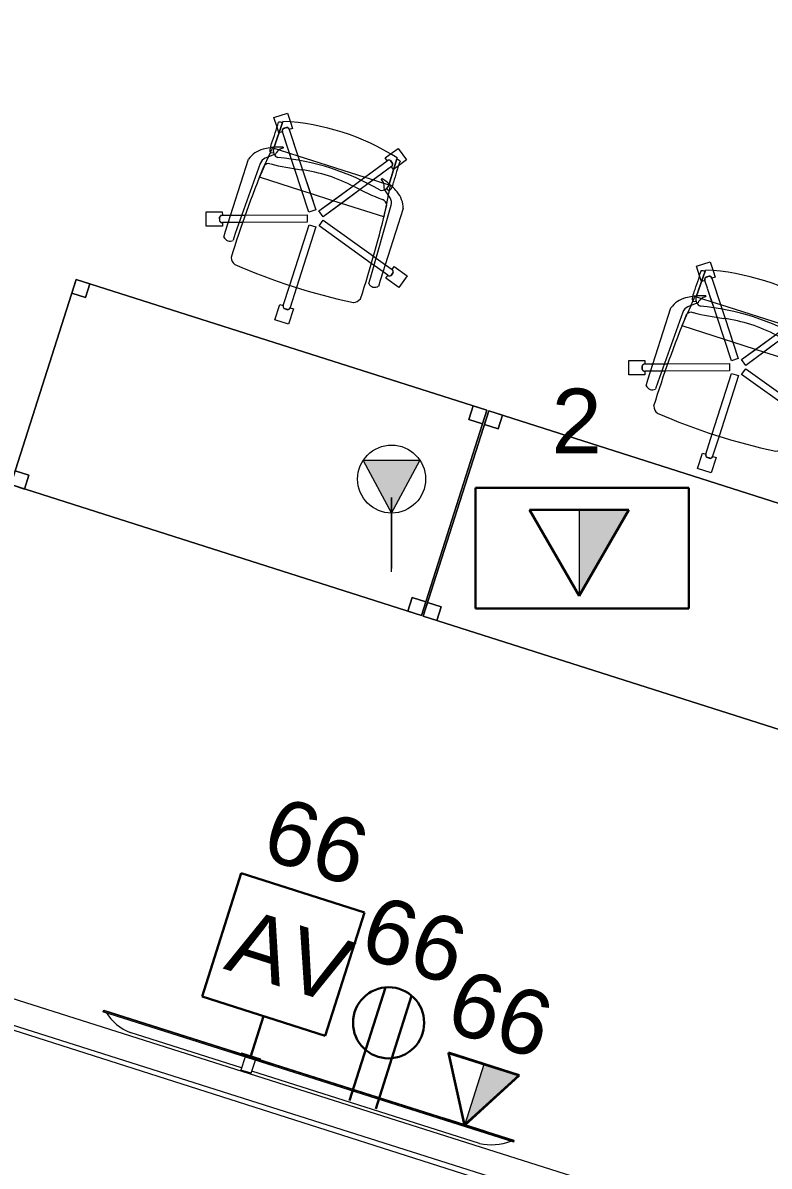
# Model space of a CAD drawing. Header units: inches. Extents: x 385 to 2249, y -1773 to -36.
# Drawn here: x 1003.6 to 1107.5, y -651.1 to -491.9 of the extents above; entities that cross this region are included whole.
import ezdxf

# ---------------------------------------------------------------- set-up
doc = ezdxf.new("R2010")
doc.units = ezdxf.units.IN
doc.header["$MEASUREMENT"] = 0
for name, color, linetype, lineweight in [('A-ANNO-NOTE', 131, 'Continuous', 30), ('A-DETL-THIN', 151, 'Continuous', 9), ('E-ELEC-FIXT', 91, 'Continuous', 9), ('I-FURN', 30, 'Continuous', 9), ('I-WALL', 2, 'Continuous', 13), ('Q-SPCQ', 91, 'Continuous', 13)]:
    doc.layers.add(name, color=color, linetype=linetype, lineweight=lineweight)
doc.styles.add('Swis721 Lt BT', font='swissl.ttf', dxfattribs={"height": 9})

# ---------------------------------------------------------------- blocks, each defined once
blk = doc.blocks.new('A-Flat_Screen_TV - OLED 65B6P 65_-V28-Level 6 POWER _ SIGNAL')
at = {"layer": 'Q-SPCQ', "lineweight": 9}
for p, q in [((-25.5, 1.81), (7.75, 1.81)), ((9.25, 1.81), (25.5, 1.81)), ((-30, 0.19), (30, 0.19)), ((-30, 0.19), (-30, 0)), ((30, 0), (-30, 0)), ((-29.94, 0), (-29.94, -0.06)), ((29.94, -0.06), (29.94, 0)), ((30, 0), (30, 0.19)), ((29.94, -0.06), (-29.94, -0.06))]:
    blk.add_line(p, q, dxfattribs=at)
for centre, start, end in [((-24.9, -5.58), 94.6372, 128.9656), ((24.9, -5.58), 51.0344, 85.3628)]:
    blk.add_arc(centre, 7.41, start, end, dxfattribs=at)
blk = doc.blocks.new('PS - Junction Box _Wall Base_ - AV Box-V147-Level 6 POWER _ SIGNAL')
at = {"layer": 'E-ELEC-FIXT'}
for p, q in [((1034.57, -635.83), (1033.98, -637.68)), ((1034.09, -635.29), (1034.05, -635.41)), ((1034.09, -635.29), (1036.71, -636.12)), ((1035.41, -638.13), (1036, -636.29)), ((1036.67, -636.24), (1036.71, -636.12)), ((1035.41, -638.13), (1033.98, -637.68))]:
    blk.add_line(p, q, dxfattribs=at)
blk = doc.blocks.new('Rectangular Table - Rectangular Table-5809080-Level 6 POWER _ SIGNAL')
at = {"layer": 'I-FURN'}
for p, q in [((-28, 15), (-30, 15)), ((-30, 15), (-30, 13)), ((-30, 13), (-30, 15)), ((-30, 15), (-28, 15)), ((30, 15), (-30, 15)), ((-30, 15), (-30, -15)), ((-30, -15), (-30, 15)), ((-30, 15), (30, 15)), ((-28, 13), (-28, 15)), ((-28, 15), (-28, 13)), ((28, 15), (28, 13)), ((30, 15), (28, 15)), ((28, 15), (30, 15)), ((28, 13), (28, 15)), ((30, 13), (30, 15)), ((30, 15), (30, 13)), ((30, -15), (30, 15)), ((30, 15), (30, -15)), ((-30, 13), (-28, 13)), ((-28, 13), (-30, 13)), ((28, 13), (30, 13)), ((30, 13), (28, 13)), ((-28, -13), (-30, -13)), ((-30, -13), (-30, -15)), ((-30, -15), (-30, -13)), ((-30, -13), (-28, -13)), ((-28, -15), (-28, -13)), ((-28, -13), (-28, -15)), ((30, -13), (28, -13)), ((28, -13), (28, -15)), ((28, -15), (28, -13)), ((28, -13), (30, -13)), ((30, -15), (30, -13)), ((30, -13), (30, -15)), ((-30, -15), (-28, -15)), ((-28, -15), (-30, -15)), ((-30, -15), (30, -15)), ((30, -15), (-30, -15)), ((28, -15), (30, -15)), ((30, -15), (28, -15))]:
    blk.add_line(p, q, dxfattribs=at)
blk = doc.blocks.new('F-Haworth_Chair_X99-Seminar - X99 Advanced Seminar Chair-V180-Level 6 POWER _ SIGNAL')
at = {"layer": 'I-FURN'}
for p, q in [((-1, 15.13), (1, 15.13)), ((-1, 12.88), (-1, 15.13)), ((-1, 15.13), (1, 15.13)), ((-1, 12.88), (-1, 15.13)), ((1, 15.13), (1, 12.88)), ((1, 15.13), (1, 12.88)), ((-0.52, 12.88), (-1, 12.88)), ((-0.52, 12.88), (-1, 12.88)), ((-0.5, 9.91), (-0.5, 12.88)), ((-0.5, 9.91), (-0.5, 12.88)), ((0.26, 13.26), (-0.26, 13.26)), ((0.26, 13.26), (-0.26, 13.26)), ((-0.25, 13.25), (0.25, 13.25)), ((-0.25, 13.25), (0.25, 13.25)), ((0.5, 12.88), (0.5, 9.91)), ((0.5, 12.88), (0.5, 9.91)), ((1, 12.88), (0.52, 12.88)), ((1, 12.88), (0.52, 12.88)), ((-0.5, 1.08), (-0.5, 9.91)), ((-0.5, 1.08), (-0.5, 9.91)), ((0.5, 9.91), (0.5, 1.08)), ((0.5, 9.91), (0.5, 1.08)), ((-14.69, 3.72), (-14.08, 5.62)), ((-14.69, 3.72), (-14.08, 5.62)), ((-14.08, 5.62), (-11.94, 4.93)), ((-14.08, 5.62), (-11.94, 4.93)), ((-11.94, 4.93), (-12.09, 4.47)), ((-11.94, 4.93), (-12.09, 4.47)), ((-11.32, 5.48), (-11.3, 6.32)), ((-11.32, -5.06), (-11.32, 5.48)), ((-9.92, 6.36), (-9.92, 5.36)), ((-9.92, 5.36), (-9.57, -4.97)), ((9.57, -4.97), (9.92, 5.36)), ((9.92, 5.36), (9.92, 6.36)), ((11.3, 6.32), (11.32, 5.48)), ((11.32, 5.48), (11.32, -5.06)), ((11.94, 4.93), (14.08, 5.62)), ((11.94, 4.93), (14.08, 5.62)), ((12.09, 4.47), (11.94, 4.93)), ((12.09, 4.47), (11.94, 4.93)), ((14.08, 5.62), (14.69, 3.72)), ((14.08, 5.62), (14.69, 3.72)), ((-12.55, 3.03), (-14.69, 3.72)), ((-12.55, 3.03), (-14.69, 3.72)), ((-12.53, 4.34), (-12.69, 3.85)), ((-12.53, 4.34), (-12.69, 3.85)), ((-12.68, 3.86), (-12.52, 4.33)), ((-12.68, 3.86), (-12.52, 4.33)), ((-12.4, 3.49), (-12.55, 3.03)), ((-12.4, 3.49), (-12.55, 3.03)), ((-11.32, 3.15), (-12.4, 3.5)), ((-11.32, 3.15), (-12.4, 3.5)), ((-12.09, 4.45), (-11.32, 4.21)), ((-12.09, 4.45), (-11.32, 4.21)), ((-11.32, 4.21), (-9.86, 3.73)), ((-11.32, 4.21), (-9.86, 3.73)), ((-9.86, 3.73), (-9.38, 3.57)), ((-9.86, 3.73), (-9.38, 3.57)), ((-9.38, 3.57), (-0.87, 0.81)), ((-9.38, 3.57), (-0.87, 0.81)), ((0.87, 0.81), (9.38, 3.57)), ((0.87, 0.81), (9.38, 3.57)), ((9.38, 3.57), (9.86, 3.73)), ((9.38, 3.57), (9.86, 3.73)), ((9.86, 3.73), (11.32, 4.21)), ((9.86, 3.73), (11.32, 4.21)), ((11.32, 4.21), (12.09, 4.45)), ((11.32, 4.21), (12.09, 4.45)), ((12.4, 3.5), (11.32, 3.15)), ((12.4, 3.5), (11.32, 3.15)), ((12.55, 3.03), (12.4, 3.49)), ((12.55, 3.03), (12.4, 3.49)), ((12.52, 4.33), (12.68, 3.86)), ((12.52, 4.33), (12.68, 3.86)), ((12.69, 3.85), (12.53, 4.34)), ((12.69, 3.85), (12.53, 4.34)), ((14.69, 3.72), (12.55, 3.03)), ((14.69, 3.72), (12.55, 3.03)), ((-9.83, 2.67), (-11.32, 3.15)), ((-9.83, 2.67), (-11.32, 3.15)), ((-9.38, 2.52), (-9.83, 2.67)), ((-9.38, 2.52), (-9.83, 2.67)), ((-1.18, -0.14), (-9.37, 2.52)), ((-1.18, -0.14), (-9.37, 2.52)), ((9.37, 2.52), (1.18, -0.14)), ((9.37, 2.52), (1.18, -0.14)), ((9.83, 2.67), (9.37, 2.52)), ((9.83, 2.67), (9.37, 2.52)), ((11.32, 3.15), (9.83, 2.67)), ((11.32, 3.15), (9.83, 2.67)), ((-0.87, 0.81), (-1.18, -0.14)), ((-0.87, 0.81), (-1.18, -0.14)), ((0.5, 1.08), (-0.5, 1.08)), ((0.5, 1.08), (-0.5, 1.08)), ((1.18, -0.14), (0.87, 0.81)), ((1.18, -0.14), (0.87, 0.81)), ((-4.79, -5.75), (-1.04, -0.58)), ((-0.23, -1.17), (-3.68, -5.91)), ((-2.89, -3.12), (-1.04, -0.58)), ((-0.23, -1.17), (-1.65, -3.12)), ((-1.04, -0.58), (-0.23, -1.17)), ((-1.04, -0.58), (-0.23, -1.17)), ((0.23, -1.17), (1.04, -0.58)), ((0.23, -1.17), (1.04, -0.58)), ((1.65, -3.12), (0.23, -1.17)), ((3.68, -5.91), (0.23, -1.17)), ((1.04, -0.58), (2.89, -3.12)), ((1.04, -0.58), (4.79, -5.75)), ((-9.07, -3.12), (-2.89, -3.12)), ((-9.07, -3.2), (-9.07, -3.12)), ((-4.79, -5.75), (-2.89, -3.12)), ((-1.65, -3.12), (-3.68, -5.91)), ((-2.89, -3.12), (-1.65, -3.12)), ((-1.65, -3.12), (1.65, -3.12)), ((1.65, -3.12), (2.89, -3.12)), ((3.68, -5.91), (1.65, -3.12)), ((2.89, -3.12), (9.07, -3.12)), ((2.89, -3.12), (4.79, -5.75)), ((9.07, -3.12), (9.07, -3.2)), ((-8.9, -4.8), (-9.07, -3.2)), ((9.07, -3.2), (8.9, -4.8)), ((-9.13, -5.92), (-8.07, -6.77)), ((-8.88, -4.99), (-8.89, -4.91)), ((-8.75, -6.22), (-8.88, -4.99)), ((-8.68, -6.87), (-8.75, -6.22)), ((-5.57, -6.82), (-4.79, -5.75)), ((-5.57, -6.82), (-4.79, -5.75)), ((-3.68, -5.91), (-4.47, -7.01)), ((-3.68, -5.91), (-4.47, -7.01)), ((4.47, -7.01), (3.68, -5.91)), ((4.47, -7.01), (3.68, -5.91)), ((4.79, -5.75), (5.57, -6.82)), ((4.79, -5.75), (5.57, -6.82)), ((8.07, -6.77), (9.13, -5.92)), ((8.74, -6.26), (8.68, -6.87)), ((8.88, -4.99), (8.75, -6.22)), ((8.89, -4.91), (8.88, -4.99)), ((-8.62, -7.42), (-8.68, -6.87)), ((-8.6, -7.6), (-8.62, -7.43)), ((-8.61, -6.81), (-8.23, -6.95)), ((-8.49, -7.6), (-8.56, -7.6)), ((-8.42, -7.57), (-8.34, -11.37)), ((-8.34, -11.52), (-8.42, -7.57)), ((-7.65, -7.6), (-8.4, -7.6)), ((-8.07, -6.77), (-7.95, -6.87)), ((-7.97, -10.12), (-5.57, -6.82)), ((-7.97, -10.12), (-6.14, -7.6)), ((-6.14, -7.6), (-7.65, -7.6)), ((-4.47, -7.01), (-7.16, -10.71)), ((-4.9, -7.6), (-7.16, -10.71)), ((-6.14, -7.6), (-5.57, -6.82)), ((-4.9, -7.6), (-6.14, -7.6)), ((-4.47, -7.01), (-4.9, -7.6)), ((4.9, -7.6), (-4.9, -7.6)), ((4.9, -7.6), (4.47, -7.01)), ((7.16, -10.71), (4.47, -7.01)), ((6.14, -7.6), (4.9, -7.6)), ((7.16, -10.71), (4.9, -7.6)), ((5.57, -6.82), (6.14, -7.6)), ((5.57, -6.82), (7.27, -9.15)), ((7.65, -7.6), (6.14, -7.6)), ((6.14, -7.6), (7.27, -9.15)), ((8.4, -7.6), (7.65, -7.6)), ((7.95, -6.87), (8.07, -6.77)), ((8.23, -6.95), (8.61, -6.81)), ((8.34, -11.37), (8.42, -7.57)), ((8.42, -7.57), (8.34, -11.52)), ((8.56, -7.6), (8.49, -7.6)), ((8.62, -7.43), (8.6, -7.6)), ((8.68, -6.91), (8.62, -7.42)), ((-7.18, -7.99), (-7.21, -8.13)), ((7.21, -8.13), (7.18, -7.99)), ((7.29, -9.19), (7.97, -10.12)), ((7.29, -9.19), (7.97, -10.12)), ((-9.7, -11.65), (-8.88, -10.52)), ((-9.7, -11.65), (-8.88, -10.52)), ((-8.88, -10.52), (-8.38, -9.83)), ((-8.88, -10.52), (-8.38, -9.83)), ((-8.38, -9.83), (-7.99, -10.11)), ((-8.38, -9.83), (-7.99, -10.11)), ((-8, -10.58), (-7.59, -10.88)), ((-8, -10.58), (-7.59, -10.88)), ((-7.59, -10.87), (-7.99, -10.57)), ((-7.59, -10.87), (-7.99, -10.57)), ((-6.76, -11), (-7.29, -11.74)), ((-6.76, -11), (-7.29, -11.74)), ((-7.15, -10.72), (-6.76, -11)), ((-7.15, -10.72), (-6.76, -11)), ((6.76, -11), (7.15, -10.72)), ((6.76, -11), (7.15, -10.72)), ((7.29, -11.74), (6.76, -11)), ((7.29, -11.74), (6.76, -11)), ((7.99, -10.57), (7.59, -10.87)), ((7.99, -10.57), (7.59, -10.87)), ((7.59, -10.88), (8, -10.58)), ((7.59, -10.88), (8, -10.58)), ((7.99, -10.11), (8.38, -9.83)), ((7.99, -10.11), (8.38, -9.83)), ((8.38, -9.83), (8.88, -10.52)), ((8.38, -9.83), (8.88, -10.52)), ((8.88, -10.52), (9.7, -11.65)), ((8.88, -10.52), (9.7, -11.65)), ((-8.08, -12.82), (-9.7, -11.65)), ((-8.08, -12.82), (-9.7, -11.65)), ((-7.29, -11.74), (-8.08, -12.82)), ((-7.29, -11.74), (-8.08, -12.82)), ((8.08, -12.82), (7.29, -11.74)), ((8.08, -12.82), (7.29, -11.74)), ((9.7, -11.65), (8.08, -12.82)), ((9.7, -11.65), (8.08, -12.82))]:
    blk.add_line(p, q, dxfattribs=at)
for centre, radius, start, end in [((-0.11, 12.88), 0.407, 111.1651, 180.8349), ((-0.11, 12.88), 0.407, 111.1651, 180.8349), ((-0.09, 12.88), 0.406, 112.6199, 180), ((-0.09, 12.88), 0.406, 166.524, 180), ((-0.09, 12.88), 0.406, 126.0959, 166.524), ((-0.09, 12.88), 0.406, 112.6199, 126.0959), ((0.09, 12.88), 0.406, 53.9041, 67.3801), ((0.09, 12.88), 0.406, 0, 67.3801), ((0.11, 12.88), 0.407, 359.1651, 68.8349), ((0.11, 12.88), 0.407, 359.1651, 68.8349), ((0.09, 12.88), 0.406, 13.476, 53.9041), ((0.09, 12.88), 0.406, 10.4655, 13.476), ((0.09, 12.88), 0.406, 0, 10.4655), ((0, -75.01), 84.96, 84.1475, 95.8525), ((-8.21, 8.28), 1.31, 110.0433, 159.9567), ((144.06, 7.32), 153.52, 179.4749, 184.5213), ((8.21, 8.28), 1.31, 20.0433, 69.9567), ((-144.06, 7.32), 153.52, 355.4787, 0.5251), ((-10.58, 5.68), 0.956, 45.8901, 138.1099), ((10.58, 5.68), 0.956, 41.8901, 134.1099), ((-12.28, 3.88), 0.407, 183.1651, 252.8349), ((-12.28, 3.88), 0.407, 183.1651, 252.8349), ((-12.27, 3.89), 0.406, 184.6199, 198.0959), ((-12.27, 3.89), 0.406, 184.6199, 252), ((-12.27, 3.89), 0.406, 198.0959, 238.524), ((-12.22, 4.09), 0.407, 71.1651, 140.8349), ((-12.22, 4.09), 0.407, 71.1651, 140.8349), ((-12.22, 4.07), 0.406, 85.476, 139.3801), ((-12.22, 4.07), 0.406, 72, 139.3801), ((-12.27, 3.89), 0.406, 238.524, 252), ((-12.22, 4.07), 0.406, 72, 85.476), ((12.22, 4.09), 0.407, 39.1651, 108.8349), ((12.22, 4.09), 0.407, 39.1651, 108.8349), ((12.22, 4.07), 0.406, 81.0479, 108), ((12.22, 4.07), 0.406, 40.6199, 108), ((12.22, 4.07), 0.406, 40.6199, 81.0479), ((12.27, 3.89), 0.406, 288, 355.3801), ((12.28, 3.88), 0.407, 287.1651, 356.8349), ((12.28, 3.88), 0.407, 287.1651, 356.8349), ((12.27, 3.89), 0.406, 288, 341.9041), ((12.27, 3.89), 0.406, 341.9041, 355.3801), ((-7.87, -3.92), 3.63, 198.1789, 238.0478), ((-8.18, -4.9), 1.39, 182.8013, 227.1078), ((-8.24, -4.59), 0.763, 194.2338, 275.7662), ((-11.32, -48.08), 42.84, 79.9767, 85.7699), ((0, 15.97), 22.19, 259.9767, 280.0233), ((11.32, -48.08), 42.84, 94.2301, 100.0233), ((8.24, -4.59), 0.763, 264.2338, 345.7662), ((8.18, -4.9), 1.39, 312.8922, 357.1987), ((7.87, -3.92), 3.63, 301.9522, 341.8211), ((-4.71, 1.15), 9.61, 238.0478, 243.9964), ((-5.2, -7.86), 3.74, 170.0936, 184.0143), ((-4.71, 1.15), 9.61, 243.9964, 246.4906), ((-8.28, -7.33), 0.613, 122.5427, 170.0936), ((-4.71, 1.15), 9.61, 246.6393, 247.073), ((-7.37, -7.55), 1.05, 95.9554, 181.1786), ((-7.37, -7.55), 1.05, 145.2002, 181.1786), ((-4.71, 1.15), 9.61, 247.2631, 254.9334), ((-6.55, -6.76), 1.38, 185.0878, 212.4248), ((-6.55, -6.76), 1.38, 214.0187, 242.9497), ((0, 26.49), 33.83, 257.2285, 282.7715), ((6.55, -6.76), 1.38, 297.0503, 325.9813), ((4.71, 1.15), 9.61, 285.0666, 292.7369), ((7.37, -7.55), 1.05, 358.8214, 84.0446), ((6.55, -6.76), 1.38, 327.5752, 354.9122), ((7.37, -7.55), 1.05, 358.8214, 34.7998), ((4.71, 1.15), 9.61, 292.927, 293.3607), ((4.71, 1.15), 9.61, 293.5094, 296.0036), ((8.28, -7.33), 0.613, 9.9064, 57.4573), ((5.2, -7.86), 3.74, 355.9857, 9.9064), ((4.71, 1.15), 9.61, 296.0036, 301.9522), ((-36.06, -10.03), 27.2, 357.4882, 4.0143), ((36.06, -10.03), 27.2, 175.9857, 182.5118), ((-7.66, -10.36), 0.407, 143.1651, 212.8349), ((-7.66, -10.36), 0.407, 157.0991, 184.967), ((-7.66, -10.36), 0.407, 184.967, 212.8349), ((-7.64, -10.36), 0.406, 144, 211.3801), ((-7.64, -10.36), 0.406, 144, 211.3801), ((-7.66, -10.36), 0.407, 143.1651, 157.0991), ((-7.49, -10.47), 0.406, 256.6199, 324), ((-7.48, -10.49), 0.407, 255.1651, 324.8349), ((-7.49, -10.47), 0.406, 256.6199, 297.0479), ((-7.48, -10.49), 0.407, 255.1651, 269.0991), ((-7.48, -10.49), 0.407, 269.0991, 283.033), ((-7.48, -10.49), 0.407, 283.033, 296.967), ((-7.49, -10.47), 0.406, 297.0479, 310.524), ((-7.48, -10.49), 0.407, 296.967, 310.9009), ((-7.49, -10.47), 0.406, 310.524, 324), ((-7.48, -10.49), 0.407, 310.9009, 324.8349), ((7.48, -10.49), 0.407, 215.1651, 229.0991), ((7.48, -10.49), 0.407, 215.1651, 284.8349), ((7.49, -10.47), 0.406, 216, 256.4281), ((7.49, -10.47), 0.406, 216, 283.3801), ((7.48, -10.49), 0.407, 229.0991, 243.033), ((7.48, -10.49), 0.407, 243.033, 256.967), ((7.48, -10.49), 0.407, 256.967, 270.9009), ((7.49, -10.47), 0.406, 256.4281, 269.9041), ((7.49, -10.47), 0.406, 269.9041, 283.3801), ((7.48, -10.49), 0.407, 270.9009, 284.8349), ((7.64, -10.36), 0.406, 328.6199, 36), ((7.64, -10.36), 0.406, 328.6199, 36), ((7.66, -10.36), 0.407, 8.967, 36.8349), ((7.66, -10.36), 0.407, 327.1651, 36.8349), ((7.66, -10.36), 0.407, 327.1651, 341.0991), ((7.66, -10.36), 0.407, 341.0991, 355.033), ((7.66, -10.36), 0.407, 355.033, 8.967), ((0, 20.73), 33.17, 254.4478, 255.4234), ((0, 20.29), 32.89, 255.304, 284.6925), ((0, 20.73), 33.17, 284.5766, 285.5522)]:
    blk.add_arc(centre, radius, start, end, dxfattribs=at)
blk = doc.blocks.new('F-Haworth_Chair_X99-Seminar - X99 Advanced Seminar Chair-V181-Level 6 POWER _ SIGNAL')
at = {"layer": 'I-FURN'}
for p, q in [((-1, 15.13), (1, 15.13)), ((-1, 12.88), (-1, 15.13)), ((-1, 15.13), (1, 15.13)), ((-1, 12.88), (-1, 15.13)), ((1, 15.13), (1, 12.88)), ((1, 15.13), (1, 12.88)), ((-0.52, 12.88), (-1, 12.88)), ((-0.52, 12.88), (-1, 12.88)), ((-0.5, 9.91), (-0.5, 12.88)), ((-0.5, 9.91), (-0.5, 12.88)), ((0.26, 13.26), (-0.26, 13.26)), ((0.26, 13.26), (-0.26, 13.26)), ((-0.25, 13.25), (0.25, 13.25)), ((-0.25, 13.25), (0.25, 13.25)), ((0.5, 12.88), (0.5, 9.91)), ((0.5, 12.88), (0.5, 9.91)), ((1, 12.88), (0.52, 12.88)), ((1, 12.88), (0.52, 12.88)), ((-0.5, 1.08), (-0.5, 9.91)), ((-0.5, 1.08), (-0.5, 9.91)), ((0.5, 9.91), (0.5, 1.08)), ((0.5, 9.91), (0.5, 1.08)), ((-14.69, 3.72), (-14.08, 5.62)), ((-14.69, 3.72), (-14.08, 5.62)), ((-14.08, 5.62), (-11.94, 4.93)), ((-14.08, 5.62), (-11.94, 4.93)), ((-11.94, 4.93), (-12.09, 4.47)), ((-11.94, 4.93), (-12.09, 4.47)), ((-11.32, 5.48), (-11.3, 6.32)), ((-11.32, -5.06), (-11.32, 5.48)), ((-9.92, 6.36), (-9.92, 5.36)), ((-9.92, 5.36), (-9.57, -4.97)), ((9.57, -4.97), (9.92, 5.36)), ((9.92, 5.36), (9.92, 6.36)), ((11.3, 6.32), (11.32, 5.48)), ((11.32, 5.48), (11.32, -5.06)), ((11.94, 4.93), (14.08, 5.62)), ((11.94, 4.93), (14.08, 5.62)), ((12.09, 4.47), (11.94, 4.93)), ((12.09, 4.47), (11.94, 4.93)), ((14.08, 5.62), (14.69, 3.72)), ((14.08, 5.62), (14.69, 3.72)), ((-12.55, 3.03), (-14.69, 3.72)), ((-12.55, 3.03), (-14.69, 3.72)), ((-12.53, 4.34), (-12.69, 3.85)), ((-12.53, 4.34), (-12.69, 3.85)), ((-12.68, 3.86), (-12.52, 4.33)), ((-12.68, 3.86), (-12.52, 4.33)), ((-12.4, 3.49), (-12.55, 3.03)), ((-12.4, 3.49), (-12.55, 3.03)), ((-11.32, 3.15), (-12.4, 3.5)), ((-11.32, 3.15), (-12.4, 3.5)), ((-12.09, 4.45), (-11.32, 4.21)), ((-12.09, 4.45), (-11.32, 4.21)), ((-11.32, 4.21), (-9.86, 3.73)), ((-11.32, 4.21), (-9.86, 3.73)), ((-9.86, 3.73), (-9.38, 3.57)), ((-9.86, 3.73), (-9.38, 3.57)), ((-9.38, 3.57), (-0.87, 0.81)), ((-9.38, 3.57), (-0.87, 0.81)), ((0.87, 0.81), (9.38, 3.57)), ((0.87, 0.81), (9.38, 3.57)), ((9.38, 3.57), (9.86, 3.73)), ((9.38, 3.57), (9.86, 3.73)), ((9.86, 3.73), (11.32, 4.21)), ((9.86, 3.73), (11.32, 4.21)), ((11.32, 4.21), (12.09, 4.45)), ((11.32, 4.21), (12.09, 4.45)), ((12.4, 3.5), (11.32, 3.15)), ((12.4, 3.5), (11.32, 3.15)), ((12.55, 3.03), (12.4, 3.49)), ((12.55, 3.03), (12.4, 3.49)), ((12.52, 4.33), (12.68, 3.86)), ((12.52, 4.33), (12.68, 3.86)), ((12.69, 3.85), (12.53, 4.34)), ((12.69, 3.85), (12.53, 4.34)), ((14.69, 3.72), (12.55, 3.03)), ((14.69, 3.72), (12.55, 3.03)), ((-9.83, 2.67), (-11.32, 3.15)), ((-9.83, 2.67), (-11.32, 3.15)), ((-9.37, 2.52), (-9.83, 2.67)), ((-9.37, 2.52), (-9.83, 2.67)), ((-1.18, -0.14), (-9.37, 2.52)), ((-1.18, -0.14), (-9.37, 2.52)), ((9.37, 2.52), (1.18, -0.14)), ((9.37, 2.52), (1.18, -0.14)), ((9.83, 2.67), (9.37, 2.52)), ((9.83, 2.67), (9.37, 2.52)), ((11.32, 3.15), (9.83, 2.67)), ((11.32, 3.15), (9.83, 2.67)), ((-0.87, 0.81), (-1.18, -0.14)), ((-0.87, 0.81), (-1.18, -0.14)), ((0.5, 1.08), (-0.5, 1.08)), ((0.5, 1.08), (-0.5, 1.08)), ((1.18, -0.14), (0.87, 0.81)), ((1.18, -0.14), (0.87, 0.81)), ((-4.79, -5.75), (-1.04, -0.58)), ((-0.23, -1.17), (-3.68, -5.91)), ((-2.89, -3.12), (-1.04, -0.58)), ((-0.23, -1.17), (-1.65, -3.12)), ((-1.04, -0.58), (-0.23, -1.17)), ((-1.04, -0.58), (-0.23, -1.17)), ((0.23, -1.17), (1.04, -0.58)), ((0.23, -1.17), (1.04, -0.58)), ((1.65, -3.12), (0.23, -1.17)), ((3.68, -5.91), (0.23, -1.17)), ((1.04, -0.58), (2.89, -3.12)), ((1.04, -0.58), (4.79, -5.75)), ((-9.07, -3.12), (-2.89, -3.12)), ((-9.07, -3.2), (-9.07, -3.12)), ((-4.79, -5.75), (-2.89, -3.12)), ((-1.65, -3.12), (-3.68, -5.91)), ((-2.89, -3.12), (-1.65, -3.12)), ((-1.65, -3.12), (1.65, -3.12)), ((1.65, -3.12), (2.89, -3.12)), ((3.68, -5.91), (1.65, -3.12)), ((2.89, -3.12), (9.07, -3.12)), ((2.89, -3.12), (4.79, -5.75)), ((9.07, -3.12), (9.07, -3.2)), ((-8.9, -4.8), (-9.07, -3.2)), ((9.07, -3.2), (8.9, -4.8)), ((-9.13, -5.92), (-8.07, -6.77)), ((-8.88, -4.99), (-8.89, -4.91)), ((-8.75, -6.22), (-8.88, -4.99)), ((-8.68, -6.87), (-8.75, -6.22)), ((-5.57, -6.82), (-4.79, -5.75)), ((-5.57, -6.82), (-4.79, -5.75)), ((-3.68, -5.91), (-4.47, -7.01)), ((-3.68, -5.91), (-4.47, -7.01)), ((4.47, -7.01), (3.68, -5.91)), ((4.47, -7.01), (3.68, -5.91)), ((4.79, -5.75), (5.57, -6.82)), ((4.79, -5.75), (5.57, -6.82)), ((8.07, -6.77), (9.13, -5.92)), ((8.75, -6.22), (8.68, -6.87)), ((8.88, -4.99), (8.75, -6.22)), ((8.89, -4.91), (8.88, -4.99)), ((-8.62, -7.42), (-8.68, -6.87)), ((-8.6, -7.6), (-8.62, -7.43)), ((-8.61, -6.81), (-8.23, -6.95)), ((-8.49, -7.6), (-8.56, -7.6)), ((-8.42, -7.57), (-8.34, -11.37)), ((-8.34, -11.52), (-8.42, -7.57)), ((-7.65, -7.6), (-8.4, -7.6)), ((-8.07, -6.77), (-7.95, -6.87)), ((-7.97, -10.12), (-5.57, -6.82)), ((-7.97, -10.12), (-6.14, -7.6)), ((-6.14, -7.6), (-7.63, -7.6)), ((-4.47, -7.01), (-7.16, -10.71)), ((-4.9, -7.6), (-7.16, -10.71)), ((-6.14, -7.6), (-5.57, -6.82)), ((-4.9, -7.6), (-6.14, -7.6)), ((-4.47, -7.01), (-4.9, -7.6)), ((4.89, -7.6), (-4.9, -7.6)), ((4.9, -7.6), (4.47, -7.01)), ((7.16, -10.71), (4.47, -7.01)), ((6.14, -7.6), (4.9, -7.6)), ((7.16, -10.71), (4.9, -7.6)), ((5.57, -6.82), (6.14, -7.6)), ((5.57, -6.82), (7.97, -10.12)), ((7.65, -7.6), (6.14, -7.6)), ((6.14, -7.6), (7.97, -10.12)), ((8.4, -7.6), (7.65, -7.6)), ((7.95, -6.87), (8.07, -6.77)), ((8.23, -6.95), (8.61, -6.81)), ((8.34, -11.37), (8.42, -7.57)), ((8.42, -7.57), (8.34, -11.52)), ((8.56, -7.6), (8.49, -7.6)), ((8.62, -7.43), (8.6, -7.6)), ((8.68, -6.91), (8.62, -7.42)), ((-7.18, -7.99), (-7.21, -8.13)), ((7.21, -8.13), (7.18, -7.99)), ((-9.7, -11.65), (-8.88, -10.52)), ((-9.7, -11.65), (-8.88, -10.52)), ((-8.88, -10.52), (-8.38, -9.83)), ((-8.88, -10.52), (-8.38, -9.83)), ((-8.38, -9.83), (-7.99, -10.11)), ((-8.38, -9.83), (-7.99, -10.11)), ((-8, -10.58), (-7.59, -10.88)), ((-8, -10.58), (-7.59, -10.88)), ((-7.59, -10.87), (-7.99, -10.57)), ((-7.59, -10.87), (-7.99, -10.57)), ((-6.76, -11), (-7.29, -11.74)), ((-6.76, -11), (-7.29, -11.74)), ((-7.15, -10.72), (-6.76, -11)), ((-7.15, -10.72), (-6.76, -11)), ((6.76, -11), (7.15, -10.72)), ((6.76, -11), (7.15, -10.72)), ((7.29, -11.74), (6.76, -11)), ((7.29, -11.74), (6.76, -11)), ((7.99, -10.57), (7.59, -10.87)), ((7.99, -10.57), (7.59, -10.87)), ((7.59, -10.88), (8, -10.58)), ((7.59, -10.88), (8, -10.58)), ((7.99, -10.11), (8.38, -9.83)), ((7.99, -10.11), (8.38, -9.83)), ((8.38, -9.83), (8.88, -10.52)), ((8.38, -9.83), (8.88, -10.52)), ((8.88, -10.52), (9.7, -11.65)), ((8.88, -10.52), (9.7, -11.65)), ((-8.08, -12.82), (-9.7, -11.65)), ((-8.08, -12.82), (-9.7, -11.65)), ((-7.29, -11.74), (-8.08, -12.82)), ((-7.29, -11.74), (-8.08, -12.82)), ((8.08, -12.82), (7.29, -11.74)), ((8.08, -12.82), (7.29, -11.74)), ((9.7, -11.65), (8.08, -12.82)), ((9.7, -11.65), (8.08, -12.82))]:
    blk.add_line(p, q, dxfattribs=at)
for centre, radius, start, end in [((-0.11, 12.88), 0.407, 111.1651, 180.8349), ((-0.11, 12.88), 0.407, 111.1651, 180.8349), ((-0.09, 12.88), 0.406, 112.6199, 180), ((-0.09, 12.88), 0.406, 166.524, 180), ((-0.09, 12.88), 0.406, 126.0959, 166.524), ((-0.09, 12.88), 0.406, 112.6199, 126.0959), ((0.09, 12.88), 0.406, 53.9041, 67.3801), ((0.09, 12.88), 0.406, 0, 67.3801), ((0.11, 12.88), 0.407, 359.1651, 68.8349), ((0.11, 12.88), 0.407, 359.1651, 68.8349), ((0.09, 12.88), 0.406, 0, 53.9041), ((0, -75.01), 84.96, 84.1475, 95.8525), ((-8.21, 8.28), 1.31, 110.0433, 159.9567), ((144.06, 7.32), 153.52, 179.4749, 184.5213), ((8.21, 8.28), 1.31, 20.0433, 69.9567), ((-144.06, 7.32), 153.52, 355.4787, 0.5251), ((-10.58, 5.68), 0.956, 45.8901, 138.1099), ((10.58, 5.68), 0.956, 41.8901, 134.1099), ((-12.28, 3.88), 0.407, 183.1651, 252.8349), ((-12.28, 3.88), 0.407, 183.1651, 252.8349), ((-12.27, 3.89), 0.406, 184.6199, 198.0959), ((-12.27, 3.89), 0.406, 184.6199, 252), ((-12.27, 3.89), 0.406, 198.0959, 238.524), ((-12.22, 4.09), 0.407, 71.1651, 140.8349), ((-12.22, 4.09), 0.407, 71.1651, 140.8349), ((-12.22, 4.07), 0.406, 85.476, 139.3801), ((-12.22, 4.07), 0.406, 72, 139.3801), ((-12.27, 3.89), 0.406, 238.524, 252), ((-12.22, 4.07), 0.406, 72, 85.476), ((12.22, 4.09), 0.407, 94.9009, 108.8349), ((12.22, 4.09), 0.407, 39.1651, 108.8349), ((12.22, 4.07), 0.406, 94.524, 108), ((12.22, 4.07), 0.406, 40.6199, 108), ((12.22, 4.09), 0.407, 94.3371, 94.9009), ((12.22, 4.07), 0.406, 93.4589, 94.524), ((12.22, 4.09), 0.407, 39.1651, 94.3371), ((12.22, 4.07), 0.406, 81.0479, 93.4589), ((12.22, 4.07), 0.406, 40.6199, 81.0479), ((12.27, 3.89), 0.406, 288, 355.3801), ((12.28, 3.88), 0.407, 287.1651, 356.8349), ((12.27, 3.89), 0.406, 288, 341.9041), ((12.28, 3.88), 0.407, 287.1651, 300.8494), ((12.28, 3.88), 0.407, 301.0991, 356.8349), ((12.28, 3.88), 0.407, 300.8494, 301.0991), ((12.27, 3.89), 0.406, 341.9041, 355.3801), ((-7.87, -3.92), 3.63, 198.1789, 238.0478), ((-8.18, -4.9), 1.39, 182.8013, 227.1078), ((-8.24, -4.59), 0.763, 194.2338, 275.7662), ((-11.32, -48.08), 42.84, 79.9767, 85.7699), ((0, 15.97), 22.19, 259.9767, 280.0233), ((11.32, -48.08), 42.84, 94.2301, 100.0233), ((8.24, -4.59), 0.763, 264.2338, 345.7662), ((8.18, -4.9), 1.39, 312.8922, 357.1987), ((7.87, -3.92), 3.63, 301.9522, 341.8211), ((-4.71, 1.15), 9.61, 238.0478, 243.9964), ((-5.2, -7.86), 3.74, 170.0936, 184.0143), ((-4.71, 1.15), 9.61, 243.9964, 246.4906), ((-8.28, -7.33), 0.613, 122.5427, 170.0936), ((-4.71, 1.15), 9.61, 246.6393, 247.073), ((-7.37, -7.55), 1.05, 95.9554, 181.1786), ((-7.37, -7.55), 1.05, 145.2002, 181.1786), ((-4.71, 1.15), 9.61, 247.2631, 254.9334), ((-6.55, -6.76), 1.38, 185.0878, 212.4248), ((-6.55, -6.76), 1.38, 214.0187, 242.9497), ((0, 26.49), 33.83, 257.2285, 282.7715), ((6.55, -6.76), 1.38, 297.0503, 325.9813), ((4.71, 1.15), 9.61, 285.0666, 292.7369), ((7.37, -7.55), 1.05, 358.8214, 84.0446), ((6.55, -6.76), 1.38, 327.5752, 354.9122), ((7.37, -7.55), 1.05, 358.8214, 34.7998), ((4.71, 1.15), 9.61, 292.927, 293.3607), ((4.71, 1.15), 9.61, 293.5094, 296.0036), ((8.28, -7.33), 0.613, 9.9064, 57.4573), ((5.2, -7.86), 3.74, 355.9857, 9.9064), ((4.71, 1.15), 9.61, 296.0036, 301.9522), ((-36.06, -10.03), 27.2, 357.4882, 4.0143), ((36.06, -10.03), 27.2, 175.9857, 182.5118), ((-7.66, -10.36), 0.407, 143.1651, 212.8349), ((-7.66, -10.36), 0.407, 171.033, 184.967), ((-7.66, -10.36), 0.407, 184.967, 198.9009), ((-7.66, -10.36), 0.407, 157.0991, 171.033), ((-7.64, -10.36), 0.406, 144, 211.3801), ((-7.64, -10.36), 0.406, 144, 211.3801), ((-7.66, -10.36), 0.407, 198.9009, 212.8349), ((-7.66, -10.36), 0.407, 143.1651, 157.0991), ((-7.49, -10.47), 0.406, 256.6199, 324), ((-7.48, -10.49), 0.407, 255.1651, 324.8349), ((-7.49, -10.47), 0.406, 256.6199, 297.0479), ((-7.48, -10.49), 0.407, 255.1651, 269.0991), ((-7.48, -10.49), 0.407, 269.0991, 296.967), ((-7.49, -10.47), 0.406, 297.0479, 324), ((-7.48, -10.49), 0.407, 296.967, 310.9009), ((-7.48, -10.49), 0.407, 310.9009, 324.8349), ((7.48, -10.49), 0.407, 215.1651, 229.0991), ((7.48, -10.49), 0.407, 215.1651, 284.8349), ((7.49, -10.47), 0.406, 216, 256.4281), ((7.49, -10.47), 0.406, 216, 283.3801), ((7.48, -10.49), 0.407, 229.0991, 243.033), ((7.48, -10.49), 0.407, 243.033, 256.967), ((7.48, -10.49), 0.407, 256.967, 270.9009), ((7.49, -10.47), 0.406, 256.4281, 269.9041), ((7.49, -10.47), 0.406, 269.9041, 283.3801), ((7.48, -10.49), 0.407, 270.9009, 284.8349), ((7.64, -10.36), 0.406, 328.6199, 36), ((7.64, -10.36), 0.406, 328.6199, 36), ((7.66, -10.36), 0.407, 22.9009, 36.8349), ((7.66, -10.36), 0.407, 327.1651, 36.8349), ((7.66, -10.36), 0.407, 327.1651, 341.0991), ((7.66, -10.36), 0.407, 8.967, 22.9009), ((7.66, -10.36), 0.407, 341.0991, 355.033), ((7.66, -10.36), 0.407, 355.033, 8.967), ((0, 20.73), 33.17, 254.4478, 255.4234), ((0, 20.29), 32.89, 255.304, 284.6925), ((0, 20.73), 33.17, 284.5766, 285.5522)]:
    blk.add_arc(centre, radius, start, end, dxfattribs=at)

msp = doc.modelspace()

# ---------------------------------------------------------------- hatches: boundary and pattern name
at = {"layer": 'A-ANNO-NOTE', "lineweight": 9}
for points in [[(1054.97, -560.14), (1058.92, -552.82), (1051.02, -552.82)], [(1081.08, -571.67), (1088.01, -559.67), (1081.08, -559.67)], [(1065.11, -645.4), (1072.73, -638.45), (1067.81, -636.89)]]:
    msp.add_hatch(color=256, dxfattribs=at).paths.add_polyline_path(points, flags=0)

# ---------------------------------------------------------------- linework, layer by layer
for p, q in [((1058.92, -552.82), (1051.02, -552.82)), ((1051.02, -552.82), (1054.97, -560.14)), ((1054.97, -560.14), (1058.92, -552.82)), ((1054.97, -557.94), (1054.97, -567.85)), ((1054.97, -557.94), (1054.97, -563.12)), ((1054.97, -568.32), (1054.97, -557.94)), ((1081.08, -559.67), (1081.08, -571.67)), ((1081.08, -571.67), (1088.01, -559.67)), ((1088.01, -559.67), (1081.08, -559.67)), ((1067.81, -636.89), (1065.11, -645.4)), ((1072.73, -638.45), (1067.81, -636.89)), ((1065.11, -645.4), (1072.73, -638.45))]:
    msp.add_line(p, q, dxfattribs=at)
at = {"layer": 'A-ANNO-NOTE'}
for p, q in [((1066.65, -556.61), (1096.37, -556.61)), ((1066.65, -573.43), (1066.65, -556.61)), ((1096.37, -556.61), (1096.37, -573.43)), ((1074.16, -559.67), (1088.01, -559.67)), ((1081.08, -571.67), (1074.16, -559.67)), ((1088.01, -559.67), (1081.08, -571.67)), ((1096.37, -573.43), (1066.65, -573.43)), ((1034.02, -610.28), (1028.58, -627.44)), ((1051.18, -615.73), (1034.02, -610.28)), ((1045.73, -632.89), (1051.18, -615.73)), ((1049.11, -641.93), (1054.11, -626.17)), ((1049.11, -641.93), (1054.11, -626.17)), ((1028.58, -627.44), (1045.73, -632.89)), ((1052.76, -643.08), (1057.76, -627.33)), ((1035.34, -635.88), (1037.15, -630.16)), ((1038.2, -636.79), (1032.48, -634.98)), ((1065.1, -645.32), (1062.88, -635.25)), ((1062.88, -635.25), (1072.71, -638.37)), ((1065.11, -645.4), (1062.9, -635.33)), ((1062.9, -635.33), (1072.73, -638.45)), ((1065.1, -645.32), (1072.71, -638.37)), ((1065.11, -645.4), (1072.73, -638.45)), ((1067.95, -646.23), (1062.24, -644.42))]:
    msp.add_line(p, q, dxfattribs=at)
at = {"layer": 'A-ANNO-NOTE', "lineweight": 9}
msp.add_circle((1054.97, -555.39), 4.73, dxfattribs=at)
at = {"layer": 'A-ANNO-NOTE'}
msp.add_circle((1054.55, -631.1), 4.95, dxfattribs=at)
at = {"layer": 'A-DETL-THIN'}
msp.add_line((1637.28, -834.65), (562.43, -491.87), dxfattribs=at)
at = {"layer": 'I-WALL'}
for p, q in [((1369.5, -744.27), (612.44, -504.06)), ((611.38, -507.4), (1371.78, -748.66))]:
    msp.add_line(p, q, dxfattribs=at)

# ---------------------------------------------------------------- block references
at = {"layer": 'E-ELEC-FIXT'}
msp.add_blockref('PS - Junction Box _Wall Base_ - AV Box-V147-Level 6 POWER _ SIGNAL', (0, 0), dxfattribs=at)
at = {"layer": 'I-FURN'}
for name, p, rotation in [('F-Haworth_Chair_X99-Seminar - X99 Advanced Seminar Chair-V181-Level 6 POWER _ SIGNAL', (1044.28, -519.1), 162.3119574808694), ('F-Haworth_Chair_X99-Seminar - X99 Advanced Seminar Chair-V180-Level 6 POWER _ SIGNAL', (1103.11, -539.8), 162.3119574808694), ('Rectangular Table - Rectangular Table-5809080-Level 6 POWER _ SIGNAL', (1035.09, -550.99), 162.3119574808701), ('Rectangular Table - Rectangular Table-5809080-Level 6 POWER _ SIGNAL', (1092.52, -569.3), 162.3119574808701)]:
    msp.add_blockref(name, p, dxfattribs=dict(at, rotation=rotation))
at = {"layer": 'Q-SPCQ', "lineweight": 9, "rotation": 162.3967009999995}
msp.add_blockref('A-Flat_Screen_TV - OLED 65B6P 65_-V28-Level 6 POWER _ SIGNAL', (1043.44, -638.45), dxfattribs=at)

# ---------------------------------------------------------------- texts
at = {"layer": 'A-ANNO-NOTE', "lineweight": 9, "insert": (1077.25, -542.8), "char_height": 9, "width": 8.181, "attachment_point": 1, "style": 'Swis721 Lt BT'}
msp.add_mtext('2', dxfattribs=at)
at = {"layer": 'A-ANNO-NOTE', "lineweight": 9, "char_height": 9, "attachment_point": 1, "rotation": 342.3967, "style": 'Swis721 Lt BT'}
for s, insert, width in [('66', (1039.2, -599.42), 16.362), ('66', (1052.86, -613.13), 16.362), ('AV', (1034.15, -614.95), 18.18), ('66', (1064.83, -623.42), 16.362)]:
    msp.add_mtext(s, dxfattribs=dict(at, insert=insert, width=width))

doc.saveas('drawing.dxf')
